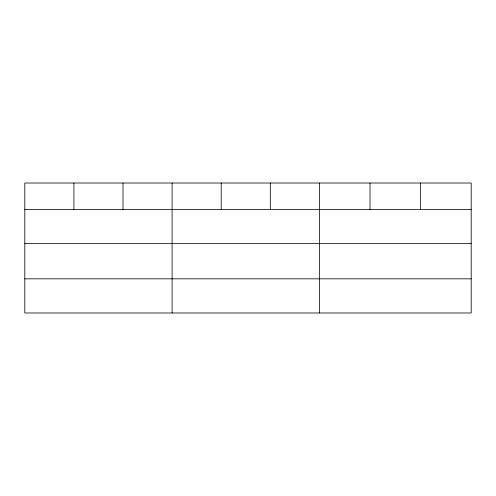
<?xml version="1.0" encoding="UTF-8"?>
<svg xmlns="http://www.w3.org/2000/svg" width="496" height="496" viewBox="0 0 496 496"><rect width="100%" height="100%" fill="white"/><g stroke="black" fill="none" stroke-linecap="round" stroke-linejoin="round"><path stroke-width="0.74" d="M471.2 243.641L471.2 183.012L24.8 183.012L24.8 312.988L471.2 312.988L471.2 243.641L24.8 243.641M24.8 209.479L471.2 209.479M24.8 278.833L471.2 278.833M420.608 183.012L420.608 209.479M370.016 183.012L370.016 209.479M319.424 183.012L319.424 312.988M270.32 183.012L270.32 209.479M221.216 183.012L221.216 209.479M172.112 183.012L172.112 312.988M123.008 183.012L123.008 209.479M73.904 183.012L73.904 209.479"/></g></svg>
